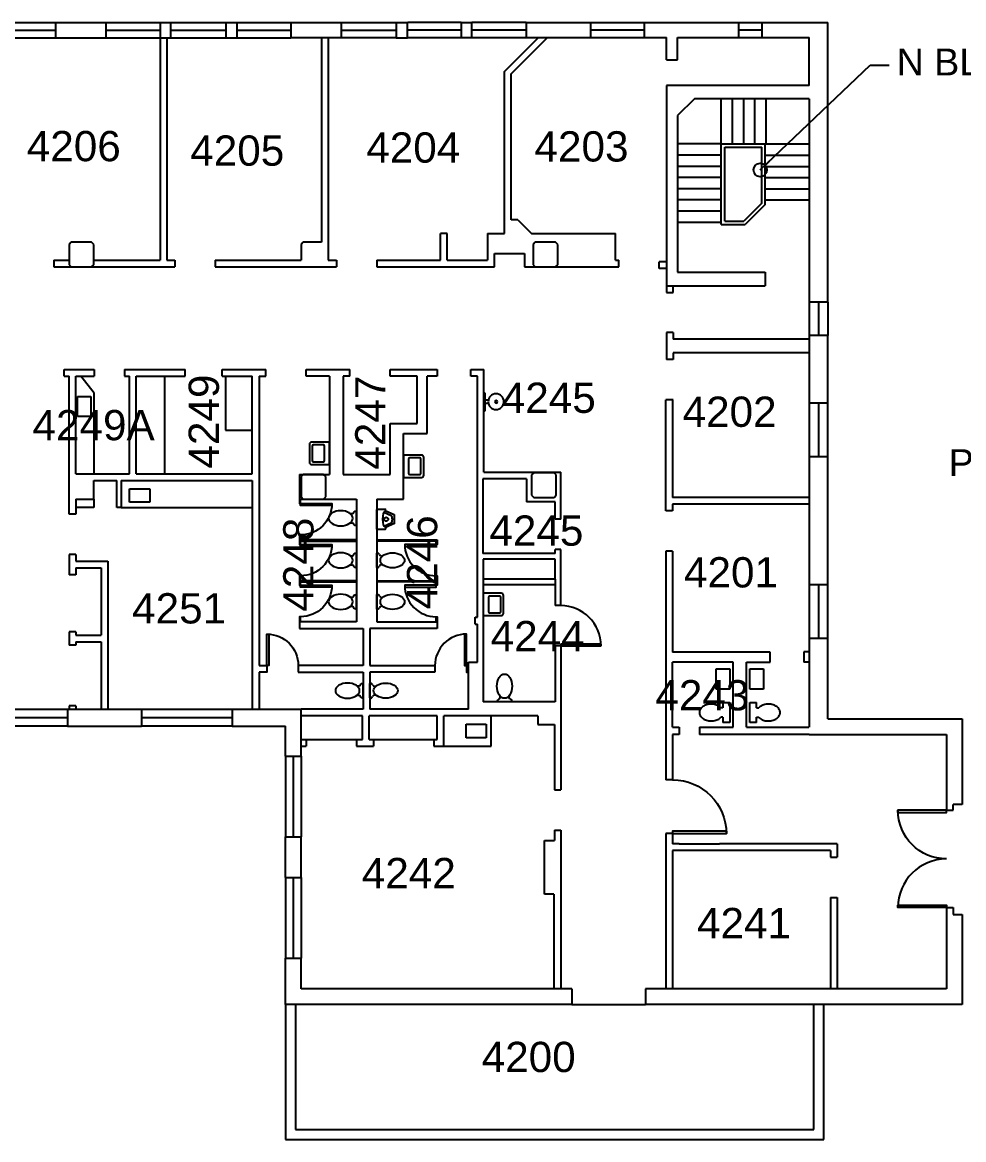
# Model space of a CAD drawing. Extents: x -84 to 5671, y -72 to 3104.
# Drawn here: x 2336 to 3176, y 1353 to 2350 of the extents above; entities that cross this region are included whole.
import ezdxf

# ---------------------------------------------------------------- set-up
doc = ezdxf.new("R2010")
doc.units = 0
doc.header["$LTSCALE"] = 12
doc.header["$MEASUREMENT"] = 0
doc.layers.get('0').update_dxf_attribs({"linetype": 'CONTINUOUS'})
for name, color, linetype in [('A-ANNO-RNUM', 4, 'CONTINUOUS'), ('A-ANNO-TEXT-STAIR', 4, 'CONTINUOUS'), ('A-DOOR', 2, 'CONTINUOUS'), ('A-FLOR-CASE', 3, 'CONTINUOUS'), ('A-FLOR-PFIX', 2, 'CONTINUOUS'), ('A-FLOR-STRS', 2, 'CONTINUOUS'), ('A-GLAZ', 2, 'CONTINUOUS'), ('A-GLAZ-SILL', 1, 'CONTINUOUS'), ('A-WALL-FULL', 6, 'CONTINUOUS'), ('A-Wall-Part-Exst', 45, 'CONTINUOUS'), ('S-COLS', 5, 'CONTINUOUS')]:
    doc.layers.add(name, color=color, linetype=linetype)
doc.layers.get('0').freeze()
doc.styles.add('ARIAL', font='arial.ttf')
doc.styles.get("Standard").update_dxf_attribs({"font": 'SIMPLEX'})
doc.dimstyles.new('DIM1-4', dxfattribs={"dimscale": 48, "dimtxt": 0.09375, "dimasz": 0.125, "dimexe": 0.125, "dimexo": 0.09375, "dimgap": 0.046875, "dimtad": 1, "dimdec": 4, "dimzin": 7, "dimdsep": 46, "dimlunit": 4, "dimtxsty": 'Standard', "dimblk": 'TICK', "dimcen": 2.25, "dimdle": 1.5, "dimadec": 0, "dimazin": 0, "dimtfac": 1, "dimtdec": 4, "dimtix": 1, "dimtofl": 0, "dimtmove": 2, "dimatfit": 3, "dimldrblk": 'TICK', "dimfxl": 1, "dimtolj": 1, "dimtzin": 0, "dimarcsym": 0})

# ---------------------------------------------------------------- blocks, each defined once
blk = doc.blocks.new('*U20')
for p, q in [((0, 0), (0, 0)), ((-36, 0), (-36, 0))]:
    blk.add_line(p, q)
blk.add_lwpolyline([(0, 0), (0, -36), (-1.75, -36), (-1.75, 0)], close=True)
blk.add_arc((0, 0), 36, 180, 270)
blk = doc.blocks.new('TICK')
at = {"linetype": 'Continuous'}
blk.add_line((0.988, 0), (-0.988, 0), dxfattribs=at)
at = {"color": 11}
blk.add_line((-0.223, -0.223), (0.223, 0.223), dxfattribs=at)
blk = doc.blocks.new('*U26')
for p, q in [((0, 0), (0, 0)), ((28, 0), (28, 0))]:
    blk.add_line(p, q)
blk.add_lwpolyline([(0, 0), (0, -28), (1.75, -28), (1.75, 0)], close=True)
blk.add_arc((0, 0), 28, 270, 0)
blk = doc.blocks.new('*U27')
for p, q in [((0, 0), (0, 0)), ((28, 0), (28, 0))]:
    blk.add_line(p, q)
blk.add_lwpolyline([(0, 0), (0, -28), (1.75, -28), (1.75, 0)], close=True)
blk.add_arc((0, 0), 28, 270, 0)
blk = doc.blocks.new('toilet')
blk.add_line((6.43, 0), (-6.43, 0))
for centre, radius, start, end in [((-4.63, 0.6), 1.9, 108.43495, 198.43495), ((-6.03, 4.4), 2.15, 291.79875, 48.25713), ((6.07, 4.43), 2.2, 134.34402, 247.6996), ((4.63, 0.6), 1.9, 341.56505, 71.56505)]:
    blk.add_arc(centre, radius, start, end)
blk.add_ellipse((-0.07, 14.07), major_axis=(0, 10.82), ratio=0.623352)
blk = doc.blocks.new('urinal')
for p, q in [((-8.75, 0), (8.75, 0)), ((-9, -0.25), (-9, -7.73)), ((-7.44, -7.87), (-8.73, -7.98)), ((-3.94, -15.7), (-7.29, -8.2)), ((-6.24, -6.26), (-3.32, -12.8)), ((6.24, -6.26), (3.32, -12.8)), ((3.94, -15.7), (7.29, -8.2)), ((7.44, -7.87), (8.73, -7.98)), ((9, -0.25), (9, -7.73)), ((-3.49, -16), (3.49, -16))]:
    blk.add_line(p, q)
blk.add_circle((0, -8.5), 1.75)
for centre, radius, start, end in [((-8.75, -0.25), 0.25, 90, 180), ((8.75, -0.25), 0.25, 0, 90), ((-8.75, -7.73), 0.25, 180, 274.6684), ((-7.75, -8.4), 0.5, 24.03735, 94.66894), ((-7.5, -7.13), 0.75, 274.66921, 348.38761), ((-4.81, -7.68), 2, 99.29066, 168.38761), ((0.04, -37.29), 32, 80.85741, 99.29066), ((4.8, -7.67), 2, 11.3481, 80.85741), ((7.5, -7.13), 0.75, 191.3481, 265.3314), ((7.75, -8.4), 0.5, 85.33106, 155.9629), ((8.75, -7.73), 0.25, 265.3311, 0), ((-3.49, -15.5), 0.5, 204.0373, 270), ((-1.73, -12.09), 1.75, 204.0373, 259.2515), ((0, -3), 11, 259.2515, 280.7484), ((1.73, -12.09), 1.75, 280.7484, 335.9628), ((3.49, -15.5), 0.5, 270, 335.9627)]:
    blk.add_arc(centre, radius, start, end)
at = {"flags": 8}
for tag, p in [('MODELNUMBER', (0, -8.5)), ('TRADENAME', (0, -8.5)), ('PRODUCT', (0, -8.5)), ('MATERIAL', (0, -8.51))]:
    blk.add_attdef(tag, p, '', height=0.001, dxfattribs=at)

msp = doc.modelspace()

# ---------------------------------------------------------------- linework, layer by layer
at = {"layer": 'A-DOOR'}
for p, q in [((2816.18, 1795.44), (2852.18, 1795.44)), ((2816.18, 1795.44), (2816.18, 1793.44)), ((2816.18, 1793.44), (2852.18, 1793.44))]:
    msp.add_line(p, q, dxfattribs=at)
msp.add_arc((2816.18, 1793.44), 36, 0, 90, dxfattribs=at)
at = {"layer": 'A-FLOR-CASE'}
for p, q in [((2400, 2019), (2388, 2034)), ((2463, 1947), (2463, 2034)), ((2517, 2034), (2517, 1986)), ((2400, 1947), (2400, 2019)), ((2517, 1986), (2541, 1986)), ((2424, 1917), (2541, 1917)), ((2754, 1704), (2754, 1731)), ((2589, 1710), (2634, 1710)), ((2649, 1710), (2703, 1710)), ((2712, 1704), (2754, 1704))]:
    msp.add_line(p, q, dxfattribs=at)
at = {"layer": 'A-FLOR-PFIX'}
for p, q in [((2385, 2016), (2397, 2016)), ((2385, 1998), (2385, 2016)), ((2397, 2016), (2397, 1998)), ((2747.5, 2019.34), (2748.5, 2019.34)), ((2748.5, 2019.34), (2748.5, 2002.84)), ((2748.5, 2013.09), (2751.72, 2013.09)), ((2751.72, 2009.59), (2748.5, 2009.59)), ((2397, 1998), (2385, 1998)), ((2748.5, 2002.84), (2747.5, 2002.84)), ((2610, 1975.26), (2594, 1975.26)), ((2610, 1955.26), (2610, 1975.26)), ((2592, 1973.26), (2592, 1957.26)), ((2594.5, 1971.76), (2594.5, 1958.76)), ((2604.5, 1972.76), (2595.5, 1972.76)), ((2605.5, 1958.76), (2605.5, 1971.76)), ((2676, 1963.75), (2676, 1943.75)), ((2692, 1963.75), (2676, 1963.75)), ((2594, 1955.26), (2610, 1955.26)), ((2595.5, 1957.76), (2604.5, 1957.76)), ((2680.5, 1960.25), (2680.5, 1947.25)), ((2690.5, 1961.25), (2681.5, 1961.25)), ((2691.5, 1947.25), (2691.5, 1960.25)), ((2694, 1945.75), (2694, 1961.75)), ((2676, 1943.75), (2692, 1943.75)), ((2681.5, 1946.25), (2690.5, 1946.25)), ((2431.46, 1921.61), (2431.46, 1933.61)), ((2431.46, 1933.61), (2449.46, 1933.61)), ((2449.46, 1933.61), (2449.46, 1921.61)), ((2449.46, 1921.61), (2431.46, 1921.61)), ((2634, 1888), (2583, 1888)), ((2583, 1888), (2583, 1887)), ((2584, 1887), (2634, 1887)), ((2652, 1888), (2706, 1888)), ((2706, 1887), (2652, 1887)), ((2706, 1888), (2706, 1887)), ((2583, 1851.5), (2583, 1850.5)), ((2634, 1851.5), (2584, 1851.5)), ((2584, 1850.5), (2634, 1850.5)), ((2652, 1851.5), (2706, 1851.5)), ((2706, 1850.5), (2652, 1850.5)), ((2747.12, 1840.45), (2747.12, 1820.45)), ((2763.12, 1840.45), (2747.12, 1840.45)), ((2751.62, 1836.95), (2751.62, 1823.95)), ((2761.62, 1837.95), (2752.62, 1837.95)), ((2762.62, 1823.95), (2762.62, 1836.95)), ((2765.12, 1822.45), (2765.12, 1838.45)), ((2747.12, 1820.45), (2763.12, 1820.45)), ((2752.62, 1822.95), (2761.62, 1822.95)), ((2955, 1773), (2967, 1773)), ((2955, 1755), (2955, 1773)), ((2967, 1773), (2967, 1755)), ((2985, 1773), (2997, 1773)), ((2985, 1755), (2985, 1773)), ((2997, 1773), (2997, 1755)), ((2967, 1755), (2955, 1755)), ((2997, 1755), (2985, 1755)), ((2772.55, 1743.47), (2759.68, 1743.47)), ((2961, 1738.23), (2959.15, 1738.23)), ((2961, 1743), (2961, 1738.23)), ((2961, 1743), (2967, 1743)), ((2967, 1743), (2967, 1725)), ((2985, 1743), (2991, 1743)), ((2985, 1725), (2985, 1743)), ((2991, 1738.23), (2991, 1743)), ((2991, 1738.23), (2992.85, 1738.23)), ((2961, 1729.77), (2959.15, 1729.77)), ((2961, 1729.77), (2961, 1725)), ((2967, 1725), (2961, 1725)), ((2991, 1725), (2985, 1725)), ((2991, 1729.77), (2992.85, 1729.77)), ((2991, 1725), (2991, 1729.77)), ((2731.75, 1711.5), (2731.75, 1723.5)), ((2731.75, 1723.5), (2749.75, 1723.5)), ((2749.75, 1723.5), (2749.75, 1711.5)), ((2749.75, 1711.5), (2731.75, 1711.5))]:
    msp.add_line(p, q, dxfattribs=at)
for points in [[(2583, 1924.5), (2583, 1924.5), (2583, 1920.5), (2584, 1920.5), (2584, 1924.5)], [(2584, 1888), (2584, 1892.5), (2583, 1892.5), (2583, 1888)], [(2583, 1887), (2583, 1884), (2584, 1884), (2584, 1887)], [(2706, 1887), (2706, 1884), (2705, 1884), (2705, 1887)], [(2584, 1851.5), (2584, 1856), (2583, 1856), (2583, 1851.5)], [(2705, 1851.5), (2705, 1856), (2706, 1856), (2706, 1851.5)], [(2583, 1850.5), (2583, 1847.5), (2584, 1847.5), (2584, 1850.5)], [(2706, 1850.5), (2706, 1847.5), (2705, 1847.5), (2705, 1850.5)], [(2584, 1815), (2584, 1819.5), (2583, 1819.5), (2583, 1815)], [(2705, 1815), (2705, 1819.5), (2706, 1819.5), (2706, 1815)]]:
    msp.add_lwpolyline(points, dxfattribs=at)
for centre, radius, start, end in [((2758.5, 2011.34), 7, 0, 180), ((2758.5, 2011.34), 7, 180, 0), ((2758.5, 2011.34), 1.21, 0, 180), ((2758.5, 2011.34), 1.2, 180, 350.76307), ((2594, 1973.26), 2, 90, 180), ((2595.5, 1971.76), 1, 90, 180), ((2604.5, 1971.76), 1, 0, 90), ((2692, 1961.75), 2, 0, 90), ((2594, 1957.26), 2, 180, 270), ((2595.5, 1958.76), 1, 180, 270), ((2604.5, 1958.76), 1, 270, 0), ((2681.5, 1960.25), 1, 90, 180), ((2690.5, 1960.25), 1, 0, 90), ((2681.5, 1947.25), 1, 180, 270), ((2690.5, 1947.25), 1, 270, 0), ((2692, 1945.75), 2, 270, 0), ((2752.62, 1836.95), 1, 90, 180), ((2761.62, 1836.95), 1, 0, 90), ((2763.12, 1838.45), 2, 0, 90), ((2752.62, 1823.95), 1, 180, 270), ((2761.62, 1823.95), 1, 270, 0), ((2763.12, 1822.45), 2, 270, 0), ((2761.48, 1744.07), 1.9, 108.43495, 198.43495), ((2760.08, 1747.87), 2.15, 291.79875, 48.25713), ((2772.18, 1747.9), 2.2, 134.34402, 247.6996), ((2770.75, 1744.07), 1.9, 341.56505, 71.56505), ((2945.44, 1734), 5.44, 149.8906, 180), ((2947.87, 1732.59), 8.25, 125.53768, 149.8906), ((2949.46, 1730.36), 10.98, 106.48174, 125.53768), ((2950.5, 1726.85), 14.65, 90, 106.48174), ((2951.18, 1730.48), 11.04, 73.51826, 93.51581), ((2950.86, 1729.42), 12.15, 54.46232, 73.51826), ((2953.13, 1732.59), 8.25, 43.16245, 54.46232), ((2998.87, 1732.59), 8.25, 125.53768, 136.83755), ((3000.46, 1730.36), 10.98, 106.48174, 125.53768), ((3001.5, 1726.85), 14.65, 90, 106.48174), ((3001.5, 1726.85), 14.65, 73.51826, 90), ((3002.54, 1730.36), 10.98, 54.46232, 73.51826), ((3004.13, 1732.59), 8.25, 30.1094, 54.46232), ((3006.56, 1734), 5.44, 0, 30.1094), ((2945.44, 1734), 5.44, 180, 210.1094), ((2947.87, 1735.41), 8.25, 210.1094, 234.46232), ((2949.46, 1737.64), 10.98, 234.46232, 253.51826), ((2950.5, 1741.15), 14.65, 253.51826, 270), ((2950.5, 1741.15), 14.65, 270, 286.48174), ((2951.54, 1737.64), 10.98, 286.48174, 305.53768), ((2953.13, 1735.41), 8.25, 305.53768, 316.83755), ((2998.87, 1735.41), 8.25, 223.16245, 234.46232), ((3001.14, 1738.58), 12.15, 234.46232, 253.51826), ((3000.82, 1737.52), 11.04, 253.51826, 273.51581), ((3001.5, 1741.15), 14.65, 270, 286.48174), ((3002.54, 1737.64), 10.98, 286.48174, 305.53768), ((3004.13, 1735.41), 8.25, 305.53768, 329.8906), ((3006.56, 1734), 5.44, 329.8906, 0)]:
    msp.add_arc(centre, radius, start, end, dxfattribs=at)
msp.add_ellipse((2766.04, 1757.54), major_axis=(0, 10.82), ratio=0.623352, dxfattribs=at)
at = {"layer": 'A-FLOR-STRS'}
for p, q in [((2959.5, 2241.26), (2959.5, 2281.5)), ((2969.5, 2241.26), (2969.5, 2281.5)), ((2979.5, 2241.26), (2979.5, 2281.5)), ((2989.5, 2241.26), (2989.5, 2281.5)), ((2999.5, 2241.26), (2999.5, 2281.5)), ((2959.5, 2241.26), (2920.5, 2241.26)), ((2959.5, 2169.26), (2959.5, 2241.26)), ((2959.5, 2241.26), (2998.78, 2241.26)), ((2962.5, 2172.26), (2962.5, 2238.26)), ((2962.5, 2238.26), (2995.78, 2238.26)), ((2995.78, 2188.5), (2995.78, 2238.26)), ((2998.78, 2187.26), (2998.78, 2241.26)), ((2998.78, 2241.26), (3037.78, 2241.26)), ((2959.5, 2231.26), (2920.5, 2231.26)), ((2998.78, 2231.26), (3037.78, 2231.26)), ((2959.5, 2221.26), (2920.5, 2221.26)), ((2998.78, 2221.26), (3037.78, 2221.26)), ((2959.5, 2211.26), (2920.5, 2211.26)), ((2998.78, 2211.26), (3037.78, 2211.26)), ((2959.5, 2201.26), (2920.5, 2201.26)), ((2998.78, 2201.26), (3037.78, 2201.26)), ((2959.5, 2191.26), (2920.5, 2191.26)), ((2995.78, 2188.5), (2979.54, 2172.26)), ((2998.78, 2187.26), (2980.78, 2169.26)), ((2998.78, 2191.26), (3037.78, 2191.26)), ((2959.5, 2181.26), (2920.5, 2181.26)), ((2959.5, 2171.26), (2920.5, 2171.26)), ((2959.5, 2169.26), (2980.78, 2169.26)), ((2962.5, 2172.26), (2979.54, 2172.26))]:
    msp.add_line(p, q, dxfattribs=at)
at = {"layer": 'A-GLAZ'}
for p, q in [((2317.85, 2342.78), (2365.43, 2342.78)), ((2410.47, 2342.83), (2458.81, 2342.83)), ((2468.27, 2342.88), (2517.68, 2342.88)), ((2527.04, 2342.88), (2575.59, 2342.88)), ((2620.49, 2342.89), (2669.37, 2342.89)), ((2679.69, 2342.92), (2727.63, 2342.92)), ((2737.06, 2342.92), (2785.54, 2342.92)), ((2842.8, 2343.01), (2890.79, 2343.01)), ((2974.78, 2342.99), (2995.81, 2342.99)), ((3046.14, 2100), (3046.14, 2070.26)), ((3046.14, 2010), (3046.14, 1962)), ((3046.14, 1848), (3046.14, 1800)), ((2295, 1729.48), (2376, 1729.48)), ((2442, 1729.48), (2523, 1729.48)), ((2577.5, 1695), (2577.5, 1623)), ((2577.5, 1587), (2577.5, 1515))]:
    msp.add_line(p, q, dxfattribs=at)
at = {"layer": 'A-GLAZ-SILL'}
for p, q in [((2317.84, 2349.61), (2365.44, 2349.61)), ((2410.44, 2349.64), (2458.83, 2349.64)), ((2468.32, 2349.7), (2517.71, 2349.7)), ((2527.13, 2349.7), (2575.44, 2349.7)), ((2620.44, 2349.73), (2669.29, 2349.73)), ((2727.5, 2349.61), (2679.64, 2349.61)), ((2785.44, 2349.61), (2736.95, 2349.61)), ((2842.78, 2349.69), (2890.78, 2349.69)), ((2974.78, 2349.69), (2995.78, 2349.69)), ((2317.84, 2335.79), (2365.44, 2335.79)), ((2410.44, 2335.91), (2458.83, 2335.91)), ((2468.26, 2336.01), (2517.71, 2336.01)), ((2527.13, 2336.01), (2575.44, 2336.01)), ((2620.44, 2336.15), (2669.29, 2336.15)), ((2679.62, 2336.14), (2727.52, 2336.14)), ((2736.95, 2336.14), (2785.44, 2336.14)), ((2842.78, 2336.06), (2890.78, 2336.06)), ((2974.78, 2336.11), (2995.78, 2336.11)), ((3037.78, 2100), (3037.78, 2070.26)), ((3054.5, 2100), (3054.5, 2070.26)), ((3037.78, 2010), (3037.78, 1962)), ((3054.5, 1962), (3054.5, 2010)), ((3037.78, 1848), (3037.78, 1800)), ((3054.5, 1800), (3054.5, 1848)), ((2295, 1736.97), (2376, 1736.97)), ((2442, 1736.97), (2523, 1736.97)), ((2376, 1722), (2295, 1722)), ((2523, 1722), (2442, 1722)), ((2570.5, 1695), (2570.5, 1623)), ((2584.5, 1695), (2584.5, 1623)), ((2570.5, 1587), (2570.5, 1515)), ((2584.5, 1587), (2584.5, 1515))]:
    msp.add_line(p, q, dxfattribs=at)
at = {"layer": 'A-WALL-FULL'}
for p, q in [((2365.44, 2349.64), (2365.44, 2335.86)), ((2365.44, 2349.64), (2410.44, 2349.64)), ((2410.44, 2349.64), (2410.44, 2335.91)), ((2458.83, 2349.64), (2458.83, 2335.91)), ((2458.83, 2349.64), (2468.26, 2349.64)), ((2468.26, 2336.01), (2468.26, 2349.64)), ((2517.71, 2336.01), (2517.71, 2349.69)), ((2517.71, 2349.69), (2527.13, 2349.69)), ((2527.13, 2349.69), (2527.13, 2336.01)), ((2575.44, 2349.69), (2575.44, 2336.15)), ((2575.44, 2349.69), (2620.44, 2349.69)), ((2620.44, 2349.73), (2620.44, 2336.15)), ((2669.29, 2349.73), (2669.29, 2336.15)), ((2669.29, 2349.69), (2679.62, 2349.69)), ((2679.62, 2336.14), (2679.62, 2349.69)), ((2727.52, 2349.48), (2727.52, 2336.14)), ((2727.58, 2349.61), (2736.95, 2349.61)), ((2736.95, 2336.14), (2736.95, 2349.61)), ((2785.44, 2349.69), (2785.44, 2336.17)), ((2785.44, 2349.69), (2842.78, 2349.69)), ((2842.78, 2349.69), (2842.78, 2336.17)), ((2890.78, 2349.69), (2890.78, 2336.24)), ((2890.78, 2349.69), (2974.78, 2349.69)), ((2974.78, 2349.69), (2974.78, 2336.24)), ((2995.78, 2349.69), (2995.78, 2336.24)), ((2995.78, 2349.69), (3054.5, 2349.69)), ((3054.5, 2100), (3054.5, 2349.69)), ((2365.44, 2335.86), (2410.44, 2335.86)), ((2458.78, 2335.8), (2458.78, 2137.5)), ((2458.83, 2335.91), (2468.26, 2335.91)), ((2464.78, 2335.8), (2464.78, 2137.5)), ((2517.71, 2336.01), (2527.13, 2336.01)), ((2575.44, 2336.15), (2620.44, 2336.15)), ((2602.78, 2335.8), (2602.78, 2153.5)), ((2608.78, 2335.8), (2608.78, 2137.5)), ((2669.29, 2336.01), (2679.62, 2336.01)), ((2727.52, 2336.14), (2736.95, 2336.14)), ((2766, 2305.86), (2796.29, 2336.21)), ((2772, 2303.73), (2804.47, 2336.21)), ((2785.44, 2336.17), (2842.78, 2336.17)), ((2890.78, 2336.24), (2910.5, 2336.24)), ((2910.5, 2316.26), (2910.5, 2336.24)), ((2920.5, 2316.26), (2920.5, 2336.24)), ((2920.5, 2336.24), (2974.78, 2336.24)), ((2995.78, 2336.24), (3037.78, 2336.24)), ((3037.78, 2293.5), (3037.78, 2336.24)), ((2910.5, 2316.26), (2920.5, 2316.26)), ((2766, 2161.5), (2766, 2305.86)), ((2772, 2173.5), (2772, 2303.73)), ((2910.5, 2293.5), (2910.5, 2114.72)), ((3037.78, 2293.5), (2910.5, 2293.5)), ((2935.5, 2281.5), (2920.5, 2266.5)), ((3037.78, 2281.5), (2935.5, 2281.5)), ((3037.78, 2281.5), (3037.78, 2100)), ((3054.5, 2202.5), (3054.5, 2277.42)), ((2920.5, 2266.5), (2920.5, 2126.72)), ((2778, 2173.5), (2772, 2173.5)), ((2778, 2173.5), (2790, 2161.5)), ((2709, 2137.5), (2709, 2161.5)), ((2715, 2161.5), (2709, 2161.5)), ((2715, 2137.5), (2715, 2161.5)), ((2751, 2161.5), (2751, 2137.5)), ((2751, 2161.5), (2766, 2161.5)), ((2790, 2161.5), (2865, 2161.5)), ((2865, 2137.5), (2865, 2161.5)), ((2757, 2131.5), (2757, 2143.5)), ((2757, 2143.5), (2784, 2143.5)), ((2784, 2143.5), (2784, 2131.5)), ((2364, 2137.5), (2364, 2131.5)), ((2364, 2137.5), (2377.5, 2137.5)), ((2399.5, 2137.5), (2458.78, 2137.5)), ((2464.78, 2137.5), (2472, 2137.5)), ((2472, 2137.5), (2472, 2131.5)), ((2508, 2137.5), (2508, 2131.5)), ((2508, 2137.5), (2584.5, 2137.5)), ((2608.78, 2137.5), (2616, 2137.5)), ((2616, 2137.5), (2616, 2131.5)), ((2652, 2137.5), (2652, 2131.5)), ((2652, 2137.5), (2709, 2137.5)), ((2715, 2137.5), (2751, 2137.5)), ((2715, 2137.5), (2751, 2137.5)), ((2865, 2137.5), (2868, 2137.5)), ((2868, 2131.5), (2868, 2137.5)), ((2904, 2130.04), (2904, 2136.14)), ((2910.6, 2136.14), (2904, 2136.14)), ((2364, 2131.5), (2472, 2131.5)), ((2508, 2131.5), (2616, 2131.5)), ((2652, 2131.5), (2757, 2131.5)), ((2784, 2131.5), (2868, 2131.5)), ((2910.6, 2130.04), (2904, 2130.04)), ((2920.5, 2126.72), (2998.78, 2126.72)), ((2998.78, 2126.72), (2998.78, 2114.72)), ((2910.5, 2114.72), (2998.78, 2114.72)), ((2910.5, 2114.72), (2910.5, 2108.72)), ((2916.5, 2108.72), (2916.5, 2114.72)), ((2910.5, 2108.72), (2916.5, 2108.72)), ((3054.5, 2100), (3037.78, 2100)), ((2916.5, 2073), (2910.5, 2073)), ((2910.5, 2073), (2910.5, 2049)), ((2916.5, 2073), (2916.5, 2067.1)), ((3038.04, 2067.1), (2916.5, 2067.1)), ((3054.5, 2070.26), (3037.78, 2070.26)), ((3037.78, 2070.26), (3037.78, 2010)), ((3054.5, 2010), (3054.5, 2070.26)), ((2916.5, 2054.99), (2916.5, 2049)), ((3038.04, 2054.99), (2916.5, 2054.99)), ((2916.5, 2049), (2910.5, 2049)), ((2373, 2034), (2373, 2040)), ((2373, 2040), (2400, 2040)), ((2373, 2034), (2377.5, 2034)), ((2377.5, 1911), (2377.5, 2034)), ((2383.5, 2034), (2400, 2034)), ((2383.5, 1947), (2383.5, 2034)), ((2400, 2040), (2400, 2034)), ((2427, 2040), (2427, 2034)), ((2427, 2040), (2481, 2040)), ((2427, 2034), (2431.5, 2034)), ((2431.5, 1947), (2431.5, 2034)), ((2437.5, 1947), (2437.5, 2034)), ((2437.5, 2034), (2481, 2034)), ((2481, 2034), (2481, 2040)), ((2514, 2034), (2514, 2040)), ((2514, 2040), (2553, 2040)), ((2514, 2034), (2541, 2034)), ((2541, 1947), (2541, 2034)), ((2547, 2034), (2547, 1776)), ((2547, 2034), (2553, 2034)), ((2553, 2034), (2553, 2040)), ((2589, 2040), (2628, 2040)), ((2589, 2034), (2589, 2040)), ((2610, 2034), (2589, 2034)), ((2610, 2034), (2610, 1946.5)), ((2628, 2034), (2622, 2034)), ((2622, 2034), (2622, 1946.5)), ((2628, 2034), (2628, 2040)), ((2664, 2040), (2706, 2040)), ((2664, 2034), (2664, 2040)), ((2688, 2034), (2664, 2034)), ((2688, 1992), (2688, 2034)), ((2706, 2034), (2697, 2034)), ((2697, 1983), (2697, 2034)), ((2706, 2040), (2706, 2034)), ((2736, 2034), (2736, 2040)), ((2736, 2040), (2747.5, 2040)), ((2742, 2034), (2736, 2034)), ((2742, 1819), (2742, 2034)), ((2747.5, 1948.5), (2747.5, 2040)), ((2916.5, 2013), (2910, 2013)), ((2910, 1914), (2910, 2013)), ((2916, 2013), (2916, 1925.99)), ((3054.5, 2010), (3037.78, 2010)), ((2664, 1946.5), (2664, 1992)), ((2664, 1992), (2688, 1992)), ((2676, 1924.5), (2676, 1983)), ((2676, 1983), (2697, 1983)), ((3054.5, 1962), (3037.78, 1962)), ((3037.78, 1962), (3037.78, 1848)), ((3054.5, 1848), (3054.5, 1962)), ((2383.5, 1947), (2431.5, 1947)), ((2437.5, 1947), (2541, 1947)), ((2583, 1946.5), (2610, 1946.5)), ((2583, 1946.5), (2583, 1924.5)), ((2622, 1946.5), (2664, 1946.5)), ((2747.5, 1948.5), (2816.18, 1948.5)), ((2816.18, 1906.5), (2816.18, 1948.5)), ((2399.5, 1941), (2420, 1941)), ((2420, 1917), (2420, 1941)), ((2424, 1941), (2424, 1917)), ((2424, 1941), (2541, 1941)), ((2541, 1941), (2541, 1736.97)), ((2746.75, 1942.5), (2746.75, 1875.97)), ((2785.75, 1942.5), (2746.75, 1942.5)), ((2785.75, 1942.5), (2785.75, 1921.97)), ((2383.5, 1924.5), (2383.5, 1911)), ((2399.5, 1924.5), (2399.5, 1917)), ((2583, 1924.5), (2634, 1924.5)), ((2634, 1924.5), (2634, 1815)), ((2652, 1924.5), (2676, 1924.5)), ((2652, 1924.5), (2652, 1815)), ((3038.04, 1925.99), (2916, 1925.99)), ((2399.5, 1917), (2383.5, 1917)), ((2424, 1917), (2420, 1917)), ((2811.18, 1921.97), (2785.75, 1921.97)), ((2811.18, 1906.5), (2811.18, 1921.97)), ((2916, 1914), (2910, 1914)), ((3038.04, 1919.99), (2916, 1919.99)), ((2916, 1919.99), (2916, 1914)), ((2383.5, 1911), (2377.5, 1911)), ((2816.18, 1906.5), (2811.18, 1906.5)), ((2383.5, 1875), (2377.5, 1875)), ((2377.5, 1875), (2377.5, 1857)), ((2383.5, 1875), (2383.5, 1869)), ((2811.18, 1875.97), (2746.75, 1875.97)), ((2811.18, 1875.97), (2811.18, 1879.5)), ((2816.18, 1879.5), (2811.18, 1879.5)), ((2816.18, 1829.44), (2816.18, 1879.5)), ((2916, 1878), (2910, 1878)), ((2910, 1878), (2910, 1674)), ((2916, 1878), (2916, 1788)), ((2383.5, 1869), (2412, 1869)), ((2412, 1869), (2412, 1736.97)), ((2747.12, 1870.97), (2747.12, 1743.47)), ((2811.18, 1870.97), (2747.12, 1870.97)), ((2811.18, 1852.97), (2811.18, 1870.97)), ((2383.5, 1857), (2377.5, 1857)), ((2383.5, 1863), (2406, 1863)), ((2383.5, 1863), (2383.5, 1857)), ((2406, 1863), (2406, 1803)), ((2811.18, 1852.97), (2747.12, 1852.97)), ((2811.18, 1847.97), (2747.12, 1847.97)), ((2811.18, 1852.97), (2811.18, 1829.44)), ((3054.5, 1848), (3037.78, 1848)), ((2816.18, 1829.44), (2811.18, 1829.44)), ((2634, 1815), (2583, 1815)), ((2583, 1815), (2583, 1809)), ((2652, 1815), (2706, 1815)), ((2706, 1815), (2706, 1809)), ((2740, 1813), (2740, 1819)), ((2740, 1819), (2742, 1819)), ((2377.5, 1806), (2377.5, 1794)), ((2383.5, 1806), (2377.5, 1806)), ((2383.5, 1806), (2383.5, 1803)), ((2583, 1809), (2640, 1809)), ((2640, 1809), (2640, 1776)), ((2646, 1809), (2646, 1776)), ((2706, 1809), (2646, 1809)), ((2740, 1813), (2742, 1813)), ((2742, 1778.97), (2742, 1813)), ((2377.5, 1803), (2377.5, 1797)), ((2383.5, 1803), (2406, 1803)), ((2383.5, 1797), (2406, 1797)), ((2383.5, 1797), (2383.5, 1794)), ((2406, 1797), (2406, 1736.97)), ((3054.5, 1800), (3037.78, 1800)), ((3037.78, 1800), (3037.78, 1721.02)), ((3054.5, 1728.5), (3054.5, 1800)), ((2383.5, 1794), (2377.5, 1794)), ((2816.18, 1793.44), (2811.18, 1793.44)), ((2811.18, 1793.44), (2811.18, 1788.97)), ((2811.18, 1788.97), (2811.18, 1743.47)), ((2816.18, 1793.44), (2816.18, 1665)), ((3003, 1788), (2916, 1788)), ((3003, 1779), (3003, 1788)), ((3033, 1788.2), (3033, 1778.97)), ((3037.72, 1788.2), (3033, 1788.2)), ((2640, 1776), (2582, 1776)), ((2582, 1776), (2582, 1770)), ((2646, 1776), (2704, 1776)), ((2704, 1776), (2704, 1770)), ((2734, 1737), (2734, 1778.97)), ((2734, 1778.97), (2742, 1778.97)), ((2970, 1779), (2916, 1779)), ((2916, 1720.88), (2916, 1779)), ((2970, 1720.88), (2970, 1779)), ((2982, 1721.02), (2982, 1779)), ((2982, 1779), (3003, 1779)), ((3037.72, 1778.97), (3033, 1778.97)), ((2547, 1770), (2547, 1736.97)), ((2582, 1770), (2640, 1770)), ((2640, 1770), (2640, 1737)), ((2646, 1770), (2646, 1737)), ((2704, 1770), (2646, 1770)), ((2376, 1736.97), (2376, 1722)), ((2376, 1736.97), (2442, 1736.97)), ((2383.5, 1740), (2377.5, 1740)), ((2377.5, 1740), (2377.5, 1736.97)), ((2383.5, 1740), (2383.5, 1736.97)), ((2442, 1736.97), (2442, 1722)), ((2523, 1736.97), (2523, 1722)), ((2523, 1736.97), (2584.5, 1736.97)), ((2640, 1737), (2584.5, 1737)), ((2584.5, 1695), (2584.5, 1736.97)), ((2734, 1737), (2646, 1737)), ((2811.18, 1743.47), (2747.12, 1743.47)), ((2639.25, 1731), (2584.5, 1731)), ((2639.25, 1710), (2639.25, 1731)), ((2645.25, 1710), (2645.25, 1731)), ((2706, 1731), (2645.25, 1731)), ((2706, 1710), (2706, 1731)), ((2795.68, 1731), (2712, 1731)), ((2712, 1704), (2712, 1731)), ((2795.68, 1731), (2795.68, 1723.34)), ((3054.5, 1728.5), (3174.5, 1728.5)), ((3174.5, 1728.5), (3174.5, 1652)), ((2376, 1722), (2442, 1722)), ((2523, 1722), (2570.5, 1722)), ((2570.5, 1695), (2570.5, 1722)), ((2795.68, 1723.34), (2810.68, 1723.34)), ((2810.68, 1723.34), (2810.68, 1665)), ((2916, 1720.88), (2922, 1720.88)), ((2922, 1714.52), (2916, 1714.52)), ((2916, 1714.52), (2916, 1674)), ((2922, 1720.88), (2922, 1714.52)), ((2940, 1720.88), (2940, 1714.52)), ((2940, 1720.88), (2970, 1720.88)), ((3037.85, 1714.52), (2940, 1714.52)), ((2982, 1721.02), (3037.72, 1721.02)), ((3037.78, 1714.5), (3160.5, 1714.5)), ((3160.5, 1714.5), (3160.5, 1647)), ((2584.5, 1710), (2589, 1710)), ((2589, 1710), (2589, 1704)), ((2634, 1710), (2634, 1704)), ((2634, 1710), (2639.25, 1710)), ((2645.25, 1710), (2649, 1710)), ((2649, 1710), (2649, 1704)), ((2703, 1710), (2703, 1704)), ((2703, 1710), (2706, 1710)), ((2570.5, 1695), (2584.5, 1695)), ((2584.5, 1704), (2589, 1704)), ((2634, 1704), (2649, 1704)), ((2703, 1704), (2712, 1704)), ((2810.68, 1665), (2816.18, 1665)), ((2916, 1674), (2910, 1674)), ((3160.5, 1647), (3166.5, 1647)), ((3174.5, 1652), (3166.5, 1652)), ((3166.5, 1647), (3166.5, 1652)), ((2810.68, 1629), (2816.18, 1629)), ((2810.68, 1629), (2810.68, 1620)), ((2816.18, 1629), (2816.18, 1487.5)), ((2916, 1626), (2910, 1626)), ((2910, 1626), (2910, 1487.5)), ((2916, 1626), (2916, 1617)), ((2570.5, 1623), (2584.5, 1623)), ((2570.5, 1587), (2570.5, 1623)), ((2584.5, 1587), (2584.5, 1623)), ((2801.68, 1572), (2801.68, 1620)), ((2801.68, 1620), (2810.68, 1620)), ((2922, 1617), (2916, 1617)), ((2922, 1617), (2958, 1617)), ((3063, 1617), (2958, 1617)), ((3063, 1617), (3063, 1605)), ((3057, 1611), (2916, 1611)), ((2916, 1611), (2916, 1487.5)), ((3057, 1611), (3057, 1605)), ((3057, 1605), (3063, 1605)), ((2570.5, 1587), (2584.5, 1587)), ((2810.18, 1572), (2801.68, 1572)), ((2810.18, 1572), (2810.18, 1487.5)), ((3057, 1569), (3063, 1569)), ((3057, 1569), (3057, 1487.5)), ((3063, 1569), (3063, 1487.5)), ((3160.5, 1560), (3160.5, 1487.5)), ((3160.5, 1560), (3166.5, 1560)), ((3166.5, 1560), (3166.5, 1554)), ((3166.5, 1554), (3174.5, 1554)), ((3174.5, 1554), (3174.5, 1473.5)), ((2570.5, 1473.5), (2570.5, 1515)), ((2570.5, 1515), (2584.5, 1515)), ((2584.5, 1487.5), (2584.5, 1515)), ((2826, 1487.5), (2584.5, 1487.5)), ((2826, 1487.5), (2826, 1473.5)), ((3160.5, 1487.5), (2892, 1487.5)), ((2892, 1487.5), (2892, 1473.5)), ((2826, 1473.5), (2570.5, 1473.5)), ((2570.5, 1473.5), (2570.5, 1353)), ((2579.5, 1473.5), (2579.5, 1362)), ((2826, 1473.5), (2892, 1473.5)), ((3174.5, 1473.5), (2892, 1473.5)), ((3042, 1362), (3042, 1473.5)), ((3051, 1353), (3051, 1473.5)), ((2579.5, 1362), (3042, 1362)), ((2570.5, 1353), (3051, 1353))]:
    msp.add_line(p, q, dxfattribs=at)
for points in [[(2547, 1776), (2554, 1776), (2554, 1770), (2547, 1770)], [(2734, 1776), (2732, 1776), (2732, 1770), (2734, 1770)]]:
    msp.add_lwpolyline(points, dxfattribs=at)
at = {"layer": 'A-Wall-Part-Exst'}
msp.add_line((2706, 1851.5), (2706, 1850.5), dxfattribs=at)
at = {"layer": 'S-COLS'}
for p, q in [((2379.5, 2153.5), (2377.5, 2151.5)), ((2397.5, 2153.5), (2379.5, 2153.5)), ((2399.5, 2151.5), (2397.5, 2153.5)), ((2586.5, 2153.5), (2584.5, 2151.5)), ((2602.78, 2153.5), (2586.5, 2153.5)), ((2793.5, 2153.5), (2791.5, 2151.5)), ((2811.5, 2153.5), (2793.5, 2153.5)), ((2813.5, 2151.5), (2811.5, 2153.5)), ((2377.5, 2151.5), (2377.5, 2133.5)), ((2399.5, 2133.5), (2399.5, 2151.5)), ((2584.5, 2151.5), (2584.5, 2137.5)), ((2791.5, 2151.5), (2791.5, 2133.5)), ((2813.5, 2133.5), (2813.5, 2151.5)), ((2377.5, 2133.5), (2379.5, 2131.5)), ((2397.5, 2131.5), (2399.5, 2133.5)), ((2791.5, 2133.5), (2793.5, 2131.5)), ((2811.5, 2131.5), (2813.5, 2133.5)), ((2379.5, 2131.5), (2397.5, 2131.5)), ((2793.5, 2131.5), (2811.5, 2131.5)), ((2586.5, 1946.5), (2584.5, 1944.5)), ((2584.5, 1944.5), (2584.5, 1926.5)), ((2604.5, 1946.5), (2586.5, 1946.5)), ((2606.5, 1944.5), (2604.5, 1946.5)), ((2606.5, 1926.5), (2606.5, 1944.5)), ((2792.25, 1948), (2790.25, 1946)), ((2790.25, 1946), (2790.25, 1928)), ((2810.25, 1948), (2792.25, 1948)), ((2812.25, 1946), (2810.25, 1948)), ((2812.25, 1928), (2812.25, 1946)), ((2399.5, 1924.5), (2399.5, 1941)), ((2383.5, 1924.5), (2399.5, 1924.5)), ((2584.5, 1926.5), (2586.5, 1924.5)), ((2586.5, 1924.5), (2604.5, 1924.5)), ((2604.5, 1924.5), (2606.5, 1926.5)), ((2790.25, 1928), (2792.25, 1926)), ((2792.25, 1926), (2810.25, 1926)), ((2810.25, 1926), (2812.25, 1928))]:
    msp.add_line(p, q, dxfattribs=at)

# ---------------------------------------------------------------- block references
at = {"layer": 'A-DOOR', "xscale": -1}
for name, p, rotation in [('*U26', (2584, 1920.5), 90), ('*U26', (2584, 1884), 90), ('*U26', (2584, 1847.5), 90), ('*U27', (2554, 1776), 180)]:
    msp.add_blockref(name, p, dxfattribs=dict(at, rotation=rotation))
at = {"layer": 'A-DOOR'}
for p, rotation in [((2705, 1884), 270), ((2705, 1847.5), 270), ((2732, 1776), 180)]:
    msp.add_blockref('*U26', p, dxfattribs=dict(at, rotation=rotation))
for p, xscale, yscale, zscale, rotation in [((2916, 1626), -1.333333333333333, 1.333333333333333, 1.333333333333333, 90), ((3160.5, 1646.93), -1.207635870378368, 1.20763587037888, 1.207635870378714, 270), ((3160.5, 1559.98), 1.207635870378454, 1.207635870378454, 1.207635870378454, 270)]:
    msp.add_blockref('*U20', p, dxfattribs=dict(at, xscale=xscale, yscale=yscale, zscale=zscale, rotation=rotation))
at = {"layer": 'A-FLOR-PFIX', "xscale": -1, "rotation": 90}
for p in [(2634, 1907.25), (2634, 1869.75), (2634, 1832.75), (2640, 1753.5)]:
    msp.add_blockref('toilet', p, dxfattribs=at)
at = {"layer": 'A-FLOR-PFIX'}
ref = msp.add_blockref('urinal', (2652, 1906.5), dxfattribs=dict(at, rotation=90))
ref.add_attrib('MODELNUMBER', 'K-4920-T', (2660.5, 1906.5), dxfattribs={"layer": '0', "height": 0.001, "rotation": 90})
ref.add_attrib('TRADENAME', 'BRANHAM', (2660.5, 1906.5), dxfattribs={"layer": '0', "height": 0.001, "rotation": 90})
ref.add_attrib('PRODUCT', 'C_URINALS', (2660.5, 1906.5), dxfattribs={"layer": '0', "height": 0.001, "rotation": 90})
ref.add_attrib('MATERIAL', 'VITREOUS CHINA', (2660.51, 1906.5), dxfattribs={"layer": '0', "height": 0.001, "rotation": 90})
at = {"layer": 'A-FLOR-PFIX', "rotation": 270}
for p in [(2652, 1869.75), (2652, 1832.75), (2646, 1753.5)]:
    msp.add_blockref('toilet', p, dxfattribs=at)

# ---------------------------------------------------------------- texts
at = {"layer": 'A-ANNO-RNUM', "style": 'ARIAL'}
for s, p in [('4206', (2339.75, 2225.82)), ('4203', (2792.8, 2225.56)), ('4205', (2485.61, 2221.84)), ('4204', (2642.69, 2224.57)), ('4245', (2763.6, 2001.33)), ('4202', (2924.93, 1988.87)), ('4249A', (2344.89, 1976.91)), ('4245', (2752.54, 1882.84)), ('4201', (2926.17, 1845.62)), ('4251', (2433.75, 1813.49)), ('4244', (2753.63, 1788.66)), ('4243', (2900.66, 1735.95)), ('4242', (2638.72, 1577.32)), ('4241', (2937.8, 1532.72)), ('4200', (2745.66, 1413.3))]:
    msp.add_text(s, height=27, dxfattribs=at).set_placement(p)
for s, p in [('4249', (2511.21, 1951.66)), ('4247', (2659.8, 1950.63)), ('4248', (2595.58, 1823.98)), ('4246', (2706, 1826.08))]:
    msp.add_text(s, height=27, rotation=90, dxfattribs=at).set_placement(p)
at = {"layer": 'A-ANNO-TEXT-STAIR', "style": 'ARIAL'}
for s, p in [('N BLDG, E STAIR', (3115.96, 2302.36)), ('PCW CENTER STAIR', (3162.42, 1944.94))]:
    msp.add_text(s, height=24, dxfattribs=at).set_placement(p)

# ---------------------------------------------------------------- leaders
at = {"layer": 'A-ANNO-TEXT-STAIR'}
msp.add_leader([(2994.24, 2218.01), (3092.37, 2311.58), (3109.39, 2311.58)], dimstyle='DIM1-4', override={"dimscale": 96, "dimgap": 0, "dimtad": 0, "dimldrblk": 'DotBlank'}, dxfattribs=at)

doc.saveas('drawing.dxf')
